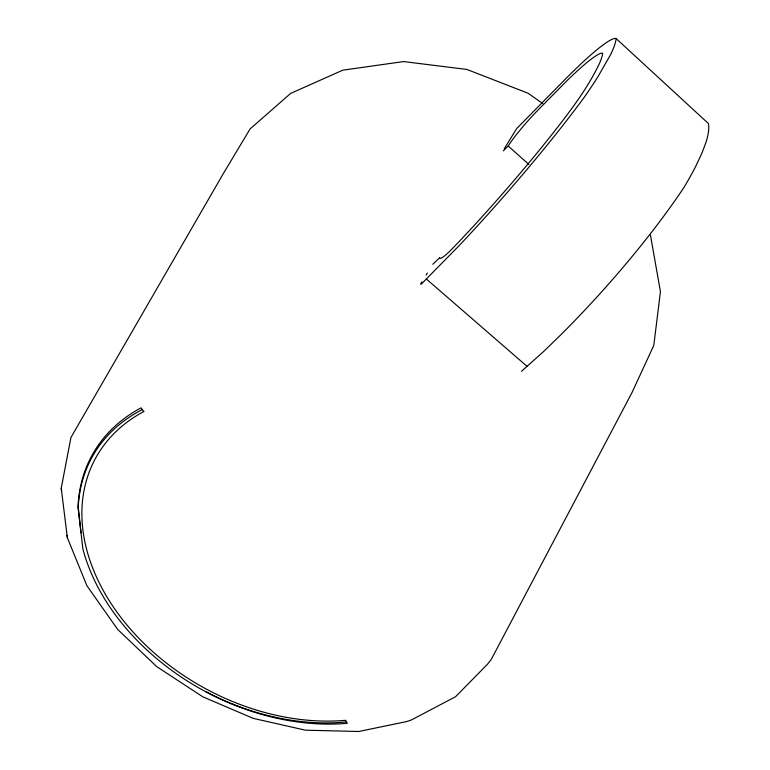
<?xml version="1.0" encoding="UTF-8"?>
<svg xmlns="http://www.w3.org/2000/svg" width="770" height="770" viewBox="0 0 770 770"><rect width="100%" height="100%" fill="white"/><g stroke="black" fill="none" stroke-linecap="round" stroke-linejoin="round"><path stroke-width="1.16" d="M650.467 235.148L660.439 291.686L653.797 345.374L632.045 392.498L491.27 659.399L487.506 664.202L455.58 696.706L411.43 719.94L406.791 721.529L358.762 731.5L305.469 730.191L253.186 718.362L202.751 696.783L156.801 666.676L117.791 629.562L86.914 585.739L67.346 537.681L61.244 488.17L70.946 437.476L223.435 173.404L250.115 128.917L290.646 93.401L342.794 70.176L403.576 61.571L466.87 69.435L528.076 93.247L542.744 103.565M420.728 283.841L421.931 281.887M426.156 275.034L427.36 273.071M504.263 148.726L516.66 128.6L563.159 81.36A108.666 12.647 -48.3 0 1 616.058 38.5L708.419 123.547A222.001 42.312 -48.4 0 1 705.849 142.72L701.759 153.528L695.878 166.041A222.001 42.312 -48.4 0 1 683.76 187.736A213.454 40.329 -48.2 0 1 560.55 335.085L543.649 351.486L521.492 371.313M421.084 284.332L458.795 246.005A215.975 24.592 -48.7 0 0 584.276 97.27A224.638 25.805 -48.8 0 0 598.001 76.615L610.35 55.045A224.638 25.805 -48.8 0 0 616.058 38.5M503.234 150.93L508.229 146.021A37.335 4.187 -48.4 0 1 538.153 109.937L565.998 81.697A89.291 10.385 -48.3 0 1 601.341 53.178L602.689 53.188L602.409 54.988A205.84 23.601 -48.8 0 1 599.05 64.305C589.31 84.556 576.172 103.007 562.581 120.813A197.245 22.426 -48.7 0 1 460.71 239.903L453.636 247.305A26.238 3.311 -48.9 0 1 439.757 257.642L432.798 264.254M426.551 279.163L527.286 366.558M508.229 146.021L528.836 164.443M61.244 488.17L61.59 490.971M67.038 535.285L67.346 537.681M81.014 532.811L78.222 507.334A207.611 150.458 28.9 0 1 142.306 409.573M346.519 721.923A207.611 150.468 28.9 0 1 205.426 691.422M143.798 411.555L141.016 407.859A210.181 152.566 28.8 0 0 78.03 507.266L82.9 549.039A210.181 152.566 28.8 0 0 347.28 723.309L345.643 720.306A205.677 149.265 28.8 0 1 111.323 603.911A205.677 149.265 28.8 0 1 143.798 411.555"/></g></svg>
